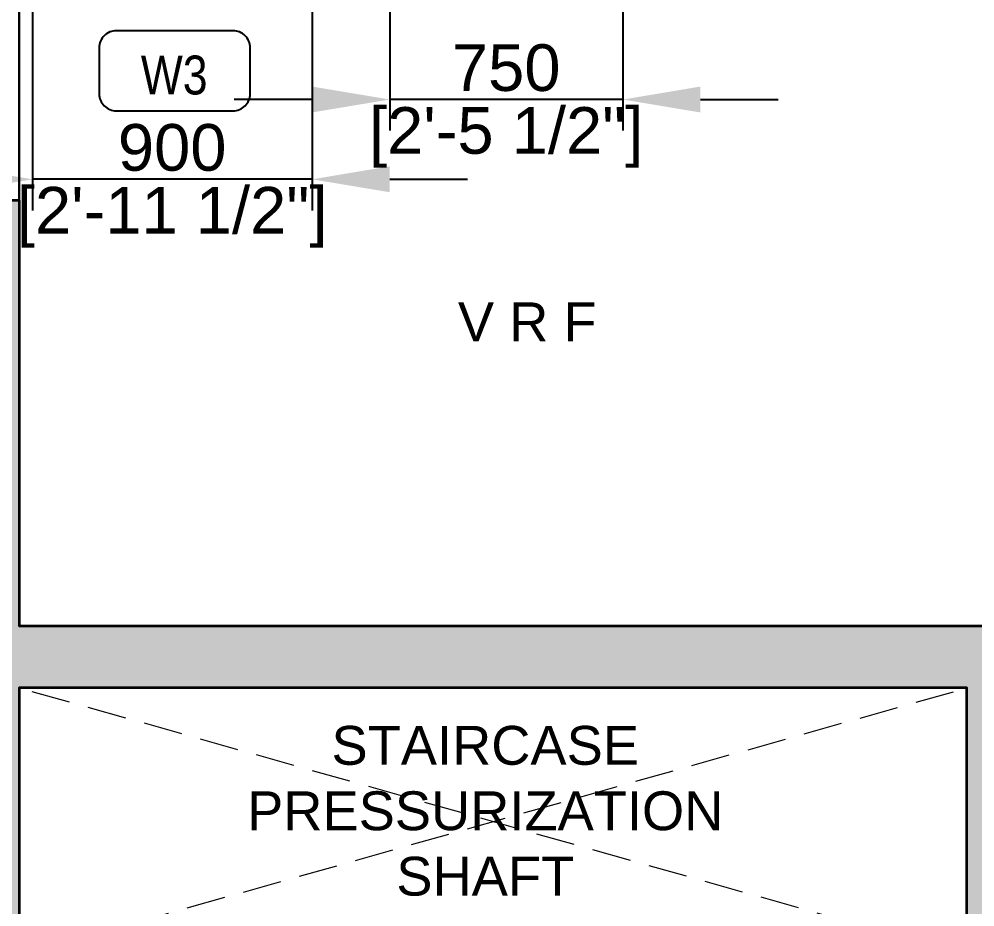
# Model space of a CAD drawing. Header units: millimetres. Extents: x 94643 to 134206, y 115494 to 180803.
# Drawn here: x 120010 to 123086, y 141644 to 144501 of the extents above; entities that cross this region are included whole.
import ezdxf
from ezdxf.enums import TextEntityAlignment as Align

# ---------------------------------------------------------------- set-up
doc = ezdxf.new("R2010")
doc.units = ezdxf.units.MM
doc.linetypes.add('( Hidden )', pattern=[0.375, 0.25, -0.125])
for name, color, linetype in [('A-Dimensions', 4, 'Continuous'), ('A-Elevation 10', 8, 'Continuous'), ('A-Hatch', 252, 'Continuous'), ('A-Shaft', 8, 'Continuous'), ('A-Text Main', 44, 'Continuous')]:
    doc.layers.add(name, color=color, linetype=linetype)
doc.layers.add('A-Wall', color=240, linetype='Continuous', lineweight=35)
doc.styles.add('2024-08-29_TOWER-A$0$simplex-0.8', font='simplex.shx', dxfattribs={"width": 0.8})
doc.styles.add('ARIAL', font='ARIALN.TTF')
doc.styles.add('Core & corridor$0$Standard', font='arial.ttf')
doc.styles.add('Core_Typ-TA$0$Standard', font='arial.ttf')
doc.styles.add('S', font='arial.ttf', dxfattribs={"height": 150})
doc.dimstyles.new('DIMSMALL', dxfattribs={"dimtxt": 150, "dimasz": 250, "dimexe": 100, "dimexo": 100, "dimgap": 25, "dimtad": 1, "dimdec": 0, "dimzin": 0, "dimdsep": 46, "dimtxsty": 'S', "dimcen": 0, "dimdle": 100, "dimclrd": 8, "dimclre": 8, "dimclrt": 256, "dimazin": 0, "dimtfac": 1, "dimtdec": 0, "dimtix": 1, "dimtmove": 0, "dimatfit": 3, "dimldrblk": '12_DatumFilled', "dimfxl": 1, "dimtolj": 1, "dimtzin": 0, "dimlwd": -1, "dimlwe": -1, "dimarcsym": 1})

# ---------------------------------------------------------------- blocks, each defined once
blk = doc.blocks.new('Core & corridor$0$A$C436b777d')
at = {"layer": 'A-Hatch'}
h = blk.add_hatch(color=256, dxfattribs=at)
h.dxf.hatch_style = 1
h.paths.add_polyline_path([(12050, -10062.7), (14174.6, -10062.7), (14174.6, -13512.7), (5950, -13512.7), (5950, -13312.7), (7350, -13312.7), (7350, -12132.7), (5950, -12132.7), (5950, -11732.7), (7550, -11732.7), (7550, -13312.7), (13974.6, -13312.7), (13974.6, -10262.7), (9764, -10262.7), (9764, -10062.7), (11850, -10062.7), (11850, -9202.4), (8800, -9202.4), (8800, -10062.7), (9144, -10062.7), (9144, -10262.7), (5950, -10262.7), (5950, -10062.7), (8600, -10062.7), (8600, -7832.6), (5500, -7832.6), (5500, -7632.6), (8800, -7632.6), (8800, -9002.4), (12050, -9002.4)])
at = {"layer": 'A-Shaft', "linetype": '( Hidden )', "lineweight": 0, "ltscale": 500}
for points in [[(11850, -10062.7), (8800, -9202.4)], [(8800, -10062.7), (11850, -9202.4)]]:
    blk.add_lwpolyline(points, dxfattribs=at)
at = {"layer": 'A-Wall'}
for points in [[(11850, -10062.7), (11850, -9202.4), (8800, -9202.4), (8800, -10062.7)], [(8600, -10062.7), (8600, -7832.6), (5500, -7832.6), (5500, -7632.6), (8800, -7632.6), (8800, -9002.4), (12050, -9002.4), (12050, -10062.7)]]:
    blk.add_lwpolyline(points, dxfattribs=at)
at = {"layer": 'A-Text Main', "insert": (10300.2, -9598.4), "char_height": 125, "width": 950.15, "attachment_point": 5, "line_spacing_factor": 1.010232, "style": 'Core & corridor$0$Standard'}
blk.add_mtext('STAIRCASE PRESSURIZATION SHAFT', dxfattribs=at)
blk = doc.blocks.new('Core & corridor')
at = {"layer": 'A-Elevation 10'}
for points in [[(16744.6, 21614.5), (19394.6, 21614.5), (19394.6, 20994.6), (16744.6, 20994.6)], [(22644.6, 21614.5), (22644.6, 19624.8), (19394.6, 19624.8), (19394.6, 21614.5)]]:
    blk.add_lwpolyline(points, close=True, dxfattribs=at)
at = {"ltscale": 300}
blk.add_blockref('Core & corridor$0$A$C436b777d', (10594.6, 28627.2), dxfattribs=at)
at = {"layer": 'A-Text Main', "insert": (21030, 20603), "char_height": 125, "width": 950.15, "attachment_point": 5, "line_spacing_factor": 1.010232, "style": 'Core_Typ-TA$0$Standard'}
blk.add_mtext('V R F', dxfattribs=at)
blk = doc.blocks.new('*D204')
at = {"layer": 'A-Dimensions', "color": 8, "transparency": 16777216}
for p, q in [((121202.9, 145301.8), (121202.9, 144141.9)), ((121952.9, 145301.8), (121952.9, 144141.9)), ((120952.9, 144241.9), (120702.9, 144241.9)), ((121952.9, 144241.9), (121202.9, 144241.9)), ((122202.9, 144241.9), (122452.9, 144241.9))]:
    blk.add_line(p, q, dxfattribs=at)
for points in [[(120952.9, 144283.6), (120952.9, 144200.3), (121202.9, 144241.9)], [(122202.9, 144283.6), (122202.9, 144200.3), (121952.9, 144241.9)]]:
    blk.add_solid(points, dxfattribs=at)
at = {"layer": 'Defpoints', "color": 0, "transparency": 16777216}
for p in [(121202.9, 145401.8), (121952.9, 145401.8), (121202.9, 144241.9)]:
    blk.add_point(p, dxfattribs=at)
at = {"layer": 'A-Dimensions', "lineweight": 30, "transparency": 16777216, "char_height": 150, "attachment_point": 5, "style": 'S'}
for s, insert in [('\\A1;750', (121577.9, 144343.5)), ('\\A1;[2\'-5 1/2"]', (121577.9, 144119.8))]:
    blk.add_mtext(s, dxfattribs=dict(at, insert=insert))
blk = doc.blocks.new('12_DatumFilled')
at = {"color": 8, "linetype": 'ByBlock'}
blk.add_solid([(0, 0.577), (-1, 0), (0, -0.577)], dxfattribs=at)
blk = doc.blocks.new('*D205')
at = {"layer": 'A-Dimensions', "color": 8, "transparency": 16777216}
for p, q in [((120052.9, 144636), (120052.9, 143885.2)), ((120952.9, 144636), (120952.9, 143885.2)), ((119802.9, 143985.2), (119552.9, 143985.2)), ((120952.9, 143985.2), (120052.9, 143985.2)), ((121202.9, 143985.2), (121452.9, 143985.2))]:
    blk.add_line(p, q, dxfattribs=at)
for points in [[(119802.9, 144026.9), (119802.9, 143943.6), (120052.9, 143985.2)], [(121202.9, 144026.9), (121202.9, 143943.6), (120952.9, 143985.2)]]:
    blk.add_solid(points, dxfattribs=at)
at = {"layer": 'Defpoints', "color": 0, "transparency": 16777216}
for p in [(120052.9, 144736), (120952.9, 144736), (120052.9, 143985.2)]:
    blk.add_point(p, dxfattribs=at)
at = {"layer": 'A-Dimensions', "lineweight": 30, "transparency": 16777216, "char_height": 150, "attachment_point": 5, "style": 'S'}
for s, insert in [('\\A1;900', (120502.9, 144086.8)), ('\\A1;[2\'-11 1/2"]', (120502.9, 143863.1))]:
    blk.add_mtext(s, dxfattribs=dict(at, insert=insert))
blk = doc.blocks.new('2024-08-29_TOWER-A$0$WNTG')
at = {"layer": 'A-Text Main'}
blk.add_lwpolyline([(-187.8, 246.2), (187.8, 246.2, -0.414214), (242.8, 191.2), (242.8, 43.3, -0.414214), (187.8, -11.7), (-187.8, -11.7, -0.414214), (-242.8, 43.3), (-242.8, 191.2, -0.414214)], format="xyb", close=True, dxfattribs=at)
at = {"layer": 'A-Text Main', "style": '2024-08-29_TOWER-A$0$simplex-0.8', "width": 0.8}
blk.add_attdef('WNTG', text='', height=150, dxfattribs=at).set_placement((-1.6, 43), align=Align.CENTER)
blk = doc.blocks.new('Unit-3')
at = {"layer": 'A-Text Main'}
ref = blk.add_blockref('2024-08-29_TOWER-A$0$WNTG', (-7564.9, -86.1), dxfattribs=dict(at, xscale=-1, rotation=180))
ref.add_attrib('WNTG', 'W3', dxfattribs={"height": 125, "style": 'ARIAL'}).set_placement((-7566.5, -279.5), align=Align.CENTER)

msp = doc.modelspace()

# ---------------------------------------------------------------- block references
at = {"linetype": 'Continuous'}
msp.add_blockref('Core & corridor', (100615.6, 122923.7), dxfattribs=at)

# ---------------------------------------------------------------- dimensions: what is measured, and where the dimension line sits
at = {"layer": 'A-Dimensions', "lineweight": 30}
for base, p1, p2, picture, middle in [((121202.9, 144241.9), (121952.9, 145401.8), (121202.9, 145401.8), '*D204', (121577.9, 144241.9)), ((120052.9, 143985.2), (120952.9, 144736), (120052.9, 144736), '*D205', (120502.9, 143985.2))]:
    dim = msp.add_linear_dim(base=base, p1=p1, p2=p2, dimstyle='DIMSMALL', override={"dimpost": '\\X'}, dxfattribs=at)
    dim.commit()
    dim.dimension.update_dxf_attribs({"geometry": picture, "text_midpoint": middle})

# ---------------------------------------------------------------- next in the draw order: block references
at = {"linetype": 'Continuous'}
msp.add_blockref('Unit-3', (128075.8, 144537.8), dxfattribs=at)

doc.saveas('drawing.dxf')
